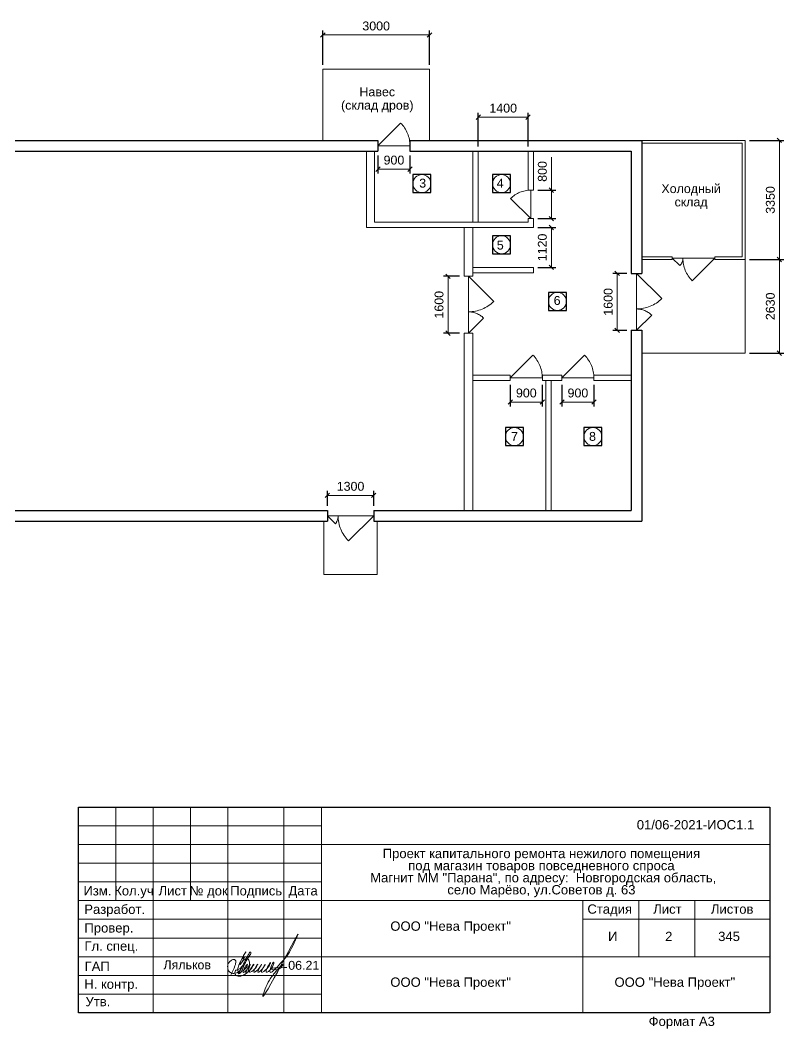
# Model space of a CAD drawing. Header units: metres. Extents: x 0 to 42.9, y -0.5 to 27.9.
# Drawn here: x 21.45 to 42.91, y -0.45 to 27.9 of the extents above; entities that cross this region are included whole.
import ezdxf
from ezdxf.enums import TextEntityAlignment as Align

# ---------------------------------------------------------------- set-up
doc = ezdxf.new("R2010")
doc.units = ezdxf.units.M
doc.header["$MEASUREMENT"] = 0
doc.linetypes.add('DGN Style 2', pattern=[2.207757, 1.324654, -0.883103])
doc.layers.add('Level 50', color=7, linetype='Continuous', lineweight=0)
doc.layers.add('Level 63', color=7, linetype='Continuous', lineweight=0)
doc.layers.add('YOLO_TABLE', color=1, linetype='Continuous')
doc.styles.add('GOST 2.304', font='CS_Gost2304.shx')
doc.styles.get("Standard").update_dxf_attribs({"font": 'CS_Gost2304.shx'})
doc.styles.add('Style-Arial', font='arial.ttf')
doc.dimstyles.get("Standard").update_dxf_attribs({"dimtxt": 0.18, "dimasz": 0.18, "dimexe": 0.18, "dimexo": 0.0625, "dimgap": 0.09, "dimtad": 0, "dimtih": 1, "dimtoh": 1, "dimdec": 4, "dimzin": 0, "dimdsep": 46, "dimtxsty": 'STANDARD', "dimcen": 0.09, "dimadec": 0, "dimazin": 0, "dimtfac": 1, "dimtdec": 4, "dimtofl": 0, "dimtmove": 0, "dimatfit": 3, "dimfxl": 1, "dimtolj": 1, "dimtzin": 0, "dimarcsym": 0})

# ---------------------------------------------------------------- blocks, each defined once
blk = doc.blocks.new('_Oblique')
at = {"color": 0, "linetype": 'ByBlock', "lineweight": -2}
blk.add_line((0.5, 0.5), (-0.5, -0.5), dxfattribs=at)
blk = doc.blocks.new('*D17')
at = {"color": 0, "lineweight": -2, "transparency": 16777216}
for p, q in [((30.086, 14.244), (30.086, 14.665)), ((31.386, 14.244), (31.386, 14.665))]:
    blk.add_line(p, q, dxfattribs=at)
at = {"color": 5, "lineweight": 0, "transparency": 16777216}
blk.add_line((30.086, 14.54), (31.386, 14.54), dxfattribs=at)
at = {"layer": 'Defpoints', "color": 0, "transparency": 16777216}
for p in [(31.386, 14.54), (30.086, 14.119), (31.386, 14.119)]:
    blk.add_point(p, dxfattribs=at)
at = {"color": 5, "lineweight": 0, "transparency": 16777216, "xscale": 0.125, "yscale": 0.125, "zscale": 0.125, "rotation": 180}
blk.add_blockref('_Oblique', (30.086, 14.54), dxfattribs=at)
at = {"color": 5, "lineweight": 0, "transparency": 16777216, "xscale": 0.125, "yscale": 0.125, "zscale": 0.125}
blk.add_blockref('_Oblique', (31.386, 14.54), dxfattribs=at)
at = {"color": 0, "transparency": 16777216, "insert": (30.736, 14.793), "char_height": 0.25, "attachment_point": 5, "style": 'Style-Arial'}
blk.add_mtext('1300', dxfattribs=at)
blk = doc.blocks.new('TerminatorOpen')
at = {"color": 0, "linetype": 'ByBlock', "lineweight": -2}
for q in [(-1, 0.5), (-1, 0), (-1, -0.5)]:
    blk.add_line((0, 0), q, dxfattribs=at)
blk = doc.blocks.new('*D18')
at = {"color": 0, "lineweight": -2, "transparency": 16777216}
for p, q in [((33.801, 20.699), (33.351, 20.699)), ((33.801, 19.099), (33.351, 19.099))]:
    blk.add_line(p, q, dxfattribs=at)
at = {"color": 5, "lineweight": 0, "transparency": 16777216}
blk.add_line((33.476, 19.099), (33.476, 20.699), dxfattribs=at)
at = {"layer": 'Defpoints', "color": 0, "transparency": 16777216}
for p in [(33.476, 20.699), (33.926, 20.699), (33.926, 19.099)]:
    blk.add_point(p, dxfattribs=at)
at = {"color": 5, "lineweight": 0, "transparency": 16777216, "xscale": 0.125, "yscale": 0.125, "zscale": 0.125}
for p, rotation in [((33.476, 20.699), 90), ((33.476, 19.099), 270)]:
    blk.add_blockref('_Oblique', p, dxfattribs=dict(at, rotation=rotation))
at = {"color": 0, "transparency": 16777216, "insert": (33.224, 19.899), "char_height": 0.25, "attachment_point": 5, "rotation": 90, "style": 'Style-Arial'}
blk.add_mtext('1600', dxfattribs=at)
blk = doc.blocks.new('*D19')
at = {"color": 0, "lineweight": -2, "transparency": 16777216}
for p, q in [((38.501, 20.779), (38.105, 20.779)), ((38.501, 19.179), (38.105, 19.179))]:
    blk.add_line(p, q, dxfattribs=at)
at = {"color": 5, "lineweight": 0, "transparency": 16777216}
blk.add_line((38.23, 20.779), (38.23, 19.179), dxfattribs=at)
at = {"layer": 'Defpoints', "color": 0, "transparency": 16777216}
for p in [(38.626, 20.779), (38.23, 19.179), (38.626, 19.179)]:
    blk.add_point(p, dxfattribs=at)
at = {"color": 5, "lineweight": 0, "transparency": 16777216, "xscale": 0.125, "yscale": 0.125, "zscale": 0.125}
for p, rotation in [((38.23, 20.779), 90), ((38.23, 19.179), 270)]:
    blk.add_blockref('_Oblique', p, dxfattribs=dict(at, rotation=rotation))
at = {"color": 0, "transparency": 16777216, "insert": (37.977, 19.979), "char_height": 0.25, "attachment_point": 5, "rotation": 90, "style": 'Style-Arial'}
blk.add_mtext('1600', dxfattribs=at)
blk = doc.blocks.new('*D20')
at = {"color": 0, "lineweight": -2, "transparency": 16777216}
for p, q in [((31.506, 24.094), (31.506, 23.586)), ((32.406, 24.094), (32.406, 23.586))]:
    blk.add_line(p, q, dxfattribs=at)
at = {"color": 5, "lineweight": 0, "transparency": 16777216}
blk.add_line((31.506, 23.711), (32.406, 23.711), dxfattribs=at)
at = {"layer": 'Defpoints', "color": 0, "transparency": 16777216}
for p in [(31.506, 24.219), (32.406, 24.219), (32.406, 23.711)]:
    blk.add_point(p, dxfattribs=at)
at = {"color": 5, "lineweight": 0, "transparency": 16777216, "xscale": 0.125, "yscale": 0.125, "zscale": 0.125, "rotation": 180}
blk.add_blockref('_Oblique', (31.506, 23.711), dxfattribs=at)
at = {"color": 5, "lineweight": 0, "transparency": 16777216, "xscale": 0.125, "yscale": 0.125, "zscale": 0.125}
blk.add_blockref('_Oblique', (32.406, 23.711), dxfattribs=at)
at = {"color": 0, "transparency": 16777216, "insert": (31.956, 23.963), "char_height": 0.25, "attachment_point": 5, "style": 'Style-Arial'}
blk.add_mtext('900', dxfattribs=at)
blk = doc.blocks.new('*D21')
at = {"color": 0, "lineweight": -2, "transparency": 16777216}
for p, q in [((35.226, 17.644), (35.226, 17.039)), ((36.126, 17.644), (36.126, 17.039))]:
    blk.add_line(p, q, dxfattribs=at)
at = {"color": 5, "lineweight": 0, "transparency": 16777216}
blk.add_line((35.226, 17.164), (36.126, 17.164), dxfattribs=at)
at = {"layer": 'Defpoints', "color": 0, "transparency": 16777216}
for p in [(35.226, 17.769), (36.126, 17.769), (36.126, 17.164)]:
    blk.add_point(p, dxfattribs=at)
at = {"color": 5, "lineweight": 0, "transparency": 16777216, "xscale": 0.125, "yscale": 0.125, "zscale": 0.125, "rotation": 180}
blk.add_blockref('_Oblique', (35.226, 17.164), dxfattribs=at)
at = {"color": 5, "lineweight": 0, "transparency": 16777216, "xscale": 0.125, "yscale": 0.125, "zscale": 0.125}
blk.add_blockref('_Oblique', (36.126, 17.164), dxfattribs=at)
at = {"color": 0, "transparency": 16777216, "insert": (35.676, 17.417), "char_height": 0.25, "attachment_point": 5, "style": 'Style-Arial'}
blk.add_mtext('900', dxfattribs=at)
blk = doc.blocks.new('*D22')
at = {"color": 0, "lineweight": -2, "transparency": 16777216}
for p, q in [((36.676, 17.644), (36.676, 17.039)), ((37.576, 17.644), (37.576, 17.039))]:
    blk.add_line(p, q, dxfattribs=at)
at = {"color": 5, "lineweight": 0, "transparency": 16777216}
blk.add_line((36.676, 17.164), (37.576, 17.164), dxfattribs=at)
at = {"layer": 'Defpoints', "color": 0, "transparency": 16777216}
for p in [(36.676, 17.769), (37.576, 17.769), (37.576, 17.164)]:
    blk.add_point(p, dxfattribs=at)
at = {"color": 5, "lineweight": 0, "transparency": 16777216, "xscale": 0.125, "yscale": 0.125, "zscale": 0.125, "rotation": 180}
blk.add_blockref('_Oblique', (36.676, 17.164), dxfattribs=at)
at = {"color": 5, "lineweight": 0, "transparency": 16777216, "xscale": 0.125, "yscale": 0.125, "zscale": 0.125}
blk.add_blockref('_Oblique', (37.576, 17.164), dxfattribs=at)
at = {"color": 0, "transparency": 16777216, "insert": (37.126, 17.417), "char_height": 0.25, "attachment_point": 5, "style": 'Style-Arial'}
blk.add_mtext('900', dxfattribs=at)
blk = doc.blocks.new('*D23')
at = {"color": 0, "lineweight": -2, "transparency": 16777216}
for p, q in [((36.001, 22.069), (36.504, 22.069)), ((36.001, 20.949), (36.504, 20.949))]:
    blk.add_line(p, q, dxfattribs=at)
at = {"color": 5, "lineweight": 0, "transparency": 16777216}
blk.add_line((36.379, 20.949), (36.379, 22.069), dxfattribs=at)
at = {"layer": 'Defpoints', "color": 0, "transparency": 16777216}
for p in [(35.876, 22.069), (36.379, 22.069), (35.876, 20.949)]:
    blk.add_point(p, dxfattribs=at)
at = {"color": 5, "lineweight": 0, "transparency": 16777216, "xscale": 0.125, "yscale": 0.125, "zscale": 0.125}
for p, rotation in [((36.379, 22.069), 90), ((36.379, 20.949), 270)]:
    blk.add_blockref('_Oblique', p, dxfattribs=dict(at, rotation=rotation))
at = {"color": 0, "transparency": 16777216, "insert": (36.127, 21.509), "char_height": 0.25, "attachment_point": 5, "rotation": 90, "style": 'Style-Arial'}
blk.add_mtext('1120', dxfattribs=at)
blk = doc.blocks.new('*D24')
at = {"color": 5, "lineweight": 0, "transparency": 16777216}
for p, q in [((36.379, 23.119), (36.379, 24.046)), ((36.379, 22.319), (36.379, 23.119))]:
    blk.add_line(p, q, dxfattribs=at)
at = {"color": 0, "lineweight": -2, "transparency": 16777216}
for p, q in [((36.001, 23.119), (36.504, 23.119)), ((36.001, 22.319), (36.504, 22.319))]:
    blk.add_line(p, q, dxfattribs=at)
at = {"layer": 'Defpoints', "color": 0, "transparency": 16777216}
for p in [(35.876, 23.119), (36.379, 23.119), (35.876, 22.319)]:
    blk.add_point(p, dxfattribs=at)
at = {"color": 5, "lineweight": 0, "transparency": 16777216, "xscale": 0.125, "yscale": 0.125, "zscale": 0.125}
for p, rotation in [((36.379, 23.119), 90), ((36.379, 22.319), 270)]:
    blk.add_blockref('_Oblique', p, dxfattribs=dict(at, rotation=rotation))
at = {"color": 0, "transparency": 16777216, "insert": (36.127, 23.645), "char_height": 0.25, "attachment_point": 5, "rotation": 90, "style": 'Style-Arial'}
blk.add_mtext('800', dxfattribs=at)
blk = doc.blocks.new('*D25')
at = {"color": 0, "lineweight": -2, "transparency": 16777216}
for p, q in [((34.326, 24.344), (34.326, 25.296)), ((35.726, 24.344), (35.726, 25.296))]:
    blk.add_line(p, q, dxfattribs=at)
at = {"color": 5, "lineweight": 0, "transparency": 16777216}
blk.add_line((34.326, 25.171), (35.726, 25.171), dxfattribs=at)
at = {"layer": 'Defpoints', "color": 0, "transparency": 16777216}
for p in [(35.726, 25.171), (34.326, 24.219), (35.726, 24.219)]:
    blk.add_point(p, dxfattribs=at)
at = {"color": 5, "lineweight": 0, "transparency": 16777216, "xscale": 0.125, "yscale": 0.125, "zscale": 0.125, "rotation": 180}
blk.add_blockref('_Oblique', (34.326, 25.171), dxfattribs=at)
at = {"color": 5, "lineweight": 0, "transparency": 16777216, "xscale": 0.125, "yscale": 0.125, "zscale": 0.125}
blk.add_blockref('_Oblique', (35.726, 25.171), dxfattribs=at)
at = {"color": 0, "transparency": 16777216, "insert": (35.026, 25.424), "char_height": 0.25, "attachment_point": 5, "style": 'Style-Arial'}
blk.add_mtext('1400', dxfattribs=at)
blk = doc.blocks.new('*D26')
at = {"color": 0, "lineweight": -2, "transparency": 16777216}
for p, q in [((29.956, 26.644), (29.956, 27.606)), ((32.956, 26.644), (32.956, 27.606))]:
    blk.add_line(p, q, dxfattribs=at)
at = {"color": 5, "lineweight": 0, "transparency": 16777216}
blk.add_line((29.956, 27.481), (32.956, 27.481), dxfattribs=at)
at = {"layer": 'Defpoints', "color": 0, "transparency": 16777216}
for p in [(32.956, 27.481), (29.956, 26.519), (32.956, 26.519)]:
    blk.add_point(p, dxfattribs=at)
at = {"color": 5, "lineweight": 0, "transparency": 16777216, "xscale": 0.125, "yscale": 0.125, "zscale": 0.125, "rotation": 180}
blk.add_blockref('_Oblique', (29.956, 27.481), dxfattribs=at)
at = {"color": 5, "lineweight": 0, "transparency": 16777216, "xscale": 0.125, "yscale": 0.125, "zscale": 0.125}
blk.add_blockref('_Oblique', (32.956, 27.481), dxfattribs=at)
at = {"color": 0, "transparency": 16777216, "insert": (31.456, 27.733), "char_height": 0.25, "attachment_point": 5, "style": 'Style-Arial'}
blk.add_mtext('3000', dxfattribs=at)
blk = doc.blocks.new('*D27')
at = {"color": 0, "lineweight": -2, "transparency": 16777216}
for p, q in [((41.951, 24.519), (42.913, 24.519)), ((41.951, 21.169), (42.913, 21.169))]:
    blk.add_line(p, q, dxfattribs=at)
at = {"color": 5, "lineweight": 0, "transparency": 16777216}
blk.add_line((42.788, 24.519), (42.788, 21.169), dxfattribs=at)
at = {"layer": 'Defpoints', "color": 0, "transparency": 16777216}
for p in [(41.826, 24.519), (41.826, 21.169), (42.788, 21.169)]:
    blk.add_point(p, dxfattribs=at)
at = {"color": 5, "lineweight": 0, "transparency": 16777216, "xscale": 0.125, "yscale": 0.125, "zscale": 0.125}
for p, rotation in [((42.788, 24.519), 90), ((42.788, 21.169), 270)]:
    blk.add_blockref('_Oblique', p, dxfattribs=dict(at, rotation=rotation))
at = {"color": 0, "transparency": 16777216, "insert": (42.535, 22.844), "char_height": 0.25, "attachment_point": 5, "rotation": 90, "style": 'Style-Arial'}
blk.add_mtext('3350', dxfattribs=at)
blk = doc.blocks.new('*D28')
at = {"color": 0, "lineweight": -2, "transparency": 16777216}
for p, q in [((41.951, 21.169), (42.913, 21.169)), ((41.951, 18.539), (42.913, 18.539))]:
    blk.add_line(p, q, dxfattribs=at)
at = {"color": 5, "lineweight": 0, "transparency": 16777216}
blk.add_line((42.788, 18.539), (42.788, 21.169), dxfattribs=at)
at = {"layer": 'Defpoints', "color": 0, "transparency": 16777216}
for p in [(41.826, 21.169), (42.788, 21.169), (41.826, 18.539)]:
    blk.add_point(p, dxfattribs=at)
at = {"color": 5, "lineweight": 0, "transparency": 16777216, "xscale": 0.125, "yscale": 0.125, "zscale": 0.125}
for p, rotation in [((42.788, 21.169), 90), ((42.788, 18.539), 270)]:
    blk.add_blockref('_Oblique', p, dxfattribs=dict(at, rotation=rotation))
at = {"color": 0, "transparency": 16777216, "insert": (42.535, 19.854), "char_height": 0.25, "attachment_point": 5, "rotation": 90, "style": 'Style-Arial'}
blk.add_mtext('2630', dxfattribs=at)

msp = doc.modelspace()

# ---------------------------------------------------------------- linework, layer by layer
at = {"color": 5, "linetype": 'Continuous', "lineweight": 0}
msp.add_open_spline([(27.38209595, 1.07702811), (27.42007745, 1.15450614), (27.47247926, 1.26139997), (27.50806595, 1.38959841), (27.51897178, 1.45817641), (27.47909797, 1.49810328), (27.41388833, 1.49141011), (27.34919291, 1.44918557), (27.3014558, 1.39106099), (27.27754971, 1.32769928), (27.2807274, 1.26717006), (27.29704996, 1.19939803), (27.33500781, 1.14217358), (27.39415739, 1.10982933), (27.46034131, 1.09662413), (27.52531923, 1.12013068), (27.58249553, 1.14312993), (27.65227139, 1.19611395), (27.69590179, 1.30727259), (27.76056737, 1.42869089), (27.81127534, 1.54783907), (27.8696011, 1.62986945), (27.89097957, 1.69159084), (27.93327253, 1.70894939), (27.93594233, 1.66848808), (27.9244222, 1.63278136), (27.8097309, 1.49826622), (27.72955339, 1.30057067), (27.66757049, 1.14263664), (27.59622567, 1.07610033), (27.58034409, 1.11315505), (27.57123012, 1.15089454), (27.56040823, 1.22768155), (27.6160246, 1.37253162), (27.66115244, 1.48970317), (27.88367746, 1.85790725), (27.61699184, 1.41981051), (27.85596502, 1.67694953), (27.53476652, 1.20124289), (27.71555093, 1.47266682), (27.79255213, 1.52690524), (27.87355292, 1.51105249), (27.89422319, 1.43127326), (27.90325361, 1.30484476), (27.86977303, 1.14080724), (27.75119358, 1.06395686), (27.6660179, 1.02459854), (27.58466358, 1.02380503), (27.51317202, 1.04167855), (27.48837315, 1.08764394), (27.4836162, 1.12948606), (27.49503516, 1.20120389), (27.62153592, 1.19238637), (27.83837133, 1.50651956), (27.53109298, 1.05542872), (27.72934769, 1.19382392), (27.80822132, 1.23548896), (27.86700158, 1.44573669), (27.61059866, 1.02214288), (27.85654041, 1.21922271), (27.97240665, 1.47412788), (27.69074245, 1.00458087), (27.95180551, 1.2148284), (28.07374386, 1.4618973), (27.7830917, 1.03389627), (28.060469, 1.21171049), (28.1821334, 1.46567858), (27.90985951, 1.01200458), (28.17083445, 1.22646088), (28.28161072, 1.45122446), (28.00497537, 0.9671065), (28.29731292, 1.24912977), (28.36249248, 1.41540554), (28.07819332, 0.92706566), (28.45325006, 1.27428732), (28.50730913, 1.47984948), (28.18993369, 0.91866638), (28.58261436, 1.27670677), (28.57853468, 1.50367374), (28.33800211, 0.91450036), (28.93445583, 1.56078683), (29.04972495, 1.73573229), (29.59556146, 2.91447677), (27.91533999, -0.3832395), (28.44789708, 0.95003892), (28.59879033, 1.10162266), (28.87637051, 1.43671359), (28.75650068, 1.16877748), (28.29502928, 1.25230362), (28.69903327, 1.26227636), (28.94972008, 1.26846451)], degree=3, knots=[0, 0, 0, 0, 0.2562803004, 0.353581312, 0.4067852274, 0.4509473487, 0.5002276184, 0.5895393988, 0.6782425468, 0.7211385678, 0.7897551708, 0.8556216145, 0.9299129522, 0.9867957625, 1.0544819228, 1.1249347001, 1.1891749501, 1.2398657854, 1.3825933375, 1.5339039808, 1.6567075615, 1.7691664286, 1.8332414079, 1.851218006, 1.8770796622, 1.9196269247, 1.9749905349, 2.3900915795, 2.5116275802, 2.5641829799, 2.588529776, 2.6103725408, 2.6862141917, 2.814194141, 3.0416079756, 3.2381323021, 3.4580226679, 3.5421508965, 3.7996953349, 3.9645807325, 4.0502260318, 4.1084560221, 4.1742861716, 4.2715289486, 4.505320374, 4.6141143734, 4.6840662553, 4.7833421699, 4.8580472534, 4.8830769891, 4.9342525301, 4.9874475972, 5.0680312777, 5.2733136203, 5.5282089024, 5.5968653695, 5.8149898961, 5.8618143381, 6.1121489939, 6.2791156457, 6.4197552739, 6.6806654249, 6.8867770651, 7.007329578, 7.257369268, 7.4544233067, 7.5842980085, 7.8300399198, 8.0479562932, 8.1439017789, 8.3831996098, 8.6587396861, 8.6718904569, 8.8879425913, 9.2212961778, 9.2315937896, 9.5021829672, 9.8202573701, 9.8492024353, 10.1200339613, 10.4951518524, 11.0964018751, 11.4167375307, 13.3717374792, 13.8409255782, 14.2082802929, 14.4248558544, 14.5360907922, 14.8080890705, 15.2528296976, 15.2528296976, 15.2528296976, 15.2528296976], dxfattribs=at)
at = {"layer": 'Level 50', "color": 7, "linetype": 'Continuous', "lineweight": 0}
for p, q in [((29.95624436, 26.51940506), (32.95624436, 26.51940506)), ((29.95624436, 24.51940506), (29.95624436, 26.51940506)), ((32.95624436, 24.51940506), (32.95624436, 26.51940506)), ((31.50624436, 24.36940506), (32.14264047, 25.00580116)), ((31.50624436, 24.36940506), (32.40624436, 24.36940506)), ((35.80124436, 23.11940506), (35.80124436, 22.31940506)), ((35.80124436, 22.31940506), (35.23555894, 22.88509048)), ((39.77624436, 21.20940506), (40.97624436, 21.20940506)), ((39.77624436, 21.20940506), (39.9883764, 20.99727303)), ((40.97624436, 21.20940506), (40.33984826, 20.57300896)), ((41.82624436, 21.16940506), (41.82624436, 18.53940506)), ((34.05124436, 20.69940506), (34.05124436, 19.09940506)), ((34.05124436, 20.69940506), (34.75835115, 19.99229828)), ((38.77624436, 20.77940506), (38.77624436, 19.17940506)), ((38.77624436, 20.77940506), (39.48335115, 20.07229828)), ((39.20050843, 19.60366913), (38.77624436, 19.17940506)), ((34.47550843, 19.52366913), (34.05124436, 19.09940506)), ((35.22624436, 17.84440506), (35.86264047, 18.48080116)), ((36.67624436, 17.84440506), (37.31264047, 18.48080116)), ((38.92624436, 18.53940506), (41.82624436, 18.53940506)), ((35.22624436, 17.84440506), (36.12624436, 17.84440506)), ((36.67624436, 17.84440506), (37.57624436, 17.84440506)), ((31.38624436, 13.96940506), (30.08624436, 13.96940506)), ((30.08624436, 13.96940506), (30.31463258, 13.74101684)), ((31.38624436, 13.96940506), (30.67913758, 13.26229828)), ((29.98624436, 13.81940506), (29.98624436, 12.31940506)), ((31.48624436, 13.81940506), (31.48624436, 12.31940506)), ((29.98624436, 12.31940506), (31.48624436, 12.31940506))]:
    msp.add_line(p, q, dxfattribs=at)
at = {"layer": 'Level 50', "color": 7, "linetype": 'Continuous', "lineweight": 30}
for p, q in [((3.88624436, 24.51940506), (31.50624436, 24.51940506)), ((31.50624436, 24.51940506), (31.50624436, 24.21940506)), ((32.40624436, 24.51940506), (32.40624436, 24.21940506)), ((32.40624436, 24.51940506), (38.92624436, 24.51940506)), ((38.92624436, 24.51940506), (38.92624436, 20.77940506)), ((4.18624436, 24.21940506), (31.50624436, 24.21940506)), ((32.40624436, 24.21940506), (38.62624436, 24.21940506)), ((38.62624436, 24.21940506), (38.62624436, 20.77940506)), ((38.62624436, 20.77940506), (38.92624436, 20.77940506)), ((38.62624436, 19.17940506), (38.92624436, 19.17940506)), ((38.62624436, 19.17940506), (38.62624436, 14.11940506)), ((38.92624436, 19.17940506), (38.92624436, 13.81940506)), ((18.17624436, 14.11940506), (30.08624436, 14.11940506)), ((30.08624436, 14.11940506), (30.08624436, 13.81940506)), ((31.38624436, 14.11940506), (31.38624436, 13.81940506)), ((31.38624436, 14.11940506), (38.62624436, 14.11940506)), ((18.17624436, 13.81940506), (30.08624436, 13.81940506)), ((31.38624436, 13.81940506), (38.92624436, 13.81940506))]:
    msp.add_line(p, q, dxfattribs=at)
at = {"layer": 'Level 50', "color": 7, "linetype": 'Continuous', "lineweight": 13}
for p, q in [((38.92624436, 24.51940506), (41.82624436, 24.51940506)), ((38.92624436, 24.43940506), (41.74624436, 24.43940506)), ((41.74624436, 24.43940506), (41.74624436, 21.24940506)), ((41.82624436, 24.51940506), (41.82624436, 21.16940506)), ((31.18624436, 24.21940506), (31.18624436, 22.06940506)), ((31.40624436, 24.21940506), (31.40624436, 22.21940506)), ((34.17624436, 24.21940506), (34.17624436, 22.21940506)), ((34.32624436, 24.21940506), (34.32624436, 22.21940506)), ((35.72624436, 24.21940506), (35.72624436, 23.11940506)), ((35.87624436, 24.21940506), (35.87624436, 23.11940506)), ((35.72624436, 23.11940506), (35.87624436, 23.11940506)), ((31.40624436, 22.21940506), (35.72624436, 22.21940506)), ((35.72624436, 22.31940506), (35.87624436, 22.31940506)), ((35.72624436, 22.31940506), (35.72624436, 22.21940506)), ((35.87624436, 22.31940506), (35.87624436, 22.06940506)), ((31.18624436, 22.06940506), (35.87624436, 22.06940506)), ((33.92624436, 22.06940506), (33.92624436, 20.69940506)), ((34.17624436, 22.06940506), (34.17624436, 20.69940506)), ((38.92624436, 21.24940506), (39.77624436, 21.24940506)), ((38.92624436, 21.16940506), (39.77624436, 21.16940506)), ((39.77624436, 21.24940506), (39.77624436, 21.16940506)), ((40.97624436, 21.24940506), (40.97624436, 21.16940506)), ((40.97624436, 21.24940506), (41.74624436, 21.24940506)), ((40.97624436, 21.16940506), (41.82624436, 21.16940506)), ((33.92624436, 20.69940506), (34.17624436, 20.69940506)), ((34.17624436, 20.94940506), (35.87624436, 20.94940506)), ((34.17624436, 20.79940506), (35.87624436, 20.79940506)), ((35.87624436, 20.94940506), (35.87624436, 20.79940506)), ((33.92624436, 19.09940506), (34.17624436, 19.09940506)), ((33.92624436, 19.09940506), (33.92624436, 14.11940506)), ((34.17624436, 19.09940506), (34.17624436, 14.11940506)), ((34.17624436, 17.91940506), (35.22624436, 17.91940506)), ((35.22624436, 17.91940506), (35.22624436, 17.76940506)), ((36.12624436, 17.91940506), (36.12624436, 17.76940506)), ((36.12624436, 17.91940506), (36.67624436, 17.91940506)), ((36.67624436, 17.91940506), (36.67624436, 17.76940506)), ((37.57624436, 17.91940506), (37.57624436, 17.76940506)), ((37.57624436, 17.91940506), (38.62624436, 17.91940506)), ((34.17624436, 17.76940506), (35.22624436, 17.76940506)), ((36.12624436, 17.76940506), (36.67624436, 17.76940506)), ((36.22624436, 17.76940506), (36.22624436, 14.11940506)), ((36.37624436, 17.76940506), (36.37624436, 14.11940506)), ((37.57624436, 17.76940506), (38.62624436, 17.76940506)), ((23.090207, -0.00171633), (42.515207, -0.00171633))]:
    msp.add_line(p, q, dxfattribs=at)
at = {"layer": 'Level 50', "color": 7, "linetype": 'Continuous', "lineweight": 0}
for centre in [(32.74136266, 23.30281375), (34.9795713, 23.30281375), (34.9795713, 21.58466103), (36.54989343, 19.99231668), (35.34131185, 16.19257322), (37.5482673, 16.19257322)]:
    msp.add_circle(centre, 0.25242955, dxfattribs=at)
at = {"layer": 'Level 50', "color": 7, "linetype": 'DGN Style 2', "lineweight": 0}
for centre, radius, start, end in [((31.50624436, 24.36940506), 0.9, 0, 45), ((35.80124436, 22.31940506), 0.8, 90, 135), ((39.77624436, 21.20940506), 0.3, 315, 0), ((40.97624436, 21.20940506), 0.9, 180, 225), ((34.05124436, 20.69940506), 1, 270, 315), ((38.77624436, 20.77940506), 1, 270, 315), ((34.05124436, 19.09940506), 0.6, 45, 90), ((38.77624436, 19.17940506), 0.6, 45, 90), ((35.22624436, 17.84440506), 0.9, 0, 45), ((36.67624436, 17.84440506), 0.9, 0, 45)]:
    msp.add_arc(centre, radius, start, end, dxfattribs=at)
at = {"layer": 'Level 50', "color": 7, "linetype": 'DGN Style 2', "lineweight": 0, "extrusion": (0, 0, -1)}
for centre, radius, start, end in [((-29.98624436, 13.96940506), 0.4, 180, 214.817932597), ((-31.38624436, 13.96940506), 1, 315, 360)]:
    msp.add_arc(centre, radius, start, end, dxfattribs=at)
at = {"layer": 'Level 63', "color": 7, "linetype": 'Continuous', "lineweight": 13}
for p, q in [((23.090207, 5.77328367), (42.515207, 5.77328367)), ((23.090207, 5.77328367), (23.090207, -0.00171633)), ((24.140207, 5.77328367), (24.140207, 3.14828367)), ((25.190207, 5.77328367), (25.190207, -0.00171633)), ((26.240207, 5.77328367), (26.240207, 3.14828367)), ((27.290207, 5.77328367), (27.290207, -0.00171633)), ((28.865207, 5.77328367), (28.865207, -0.00171633)), ((29.915207, 5.77328367), (29.915207, -0.00171633)), ((42.515207, 5.77328367), (42.515207, -0.00171633)), ((29.915207, 4.72328367), (42.515207, 4.72328367)), ((23.090207, 3.67328367), (29.915207, 3.67328367)), ((23.090207, 3.14828367), (29.915207, 3.14828367)), ((29.915207, 3.14828367), (42.515207, 3.14828367)), ((37.265207, 2.62328367), (42.515207, 2.62328367)), ((29.915207, 1.57328367), (42.515207, 1.57328367))]:
    msp.add_line(p, q, dxfattribs=at)
at = {"layer": 'Level 63', "color": 7, "linetype": 'Continuous', "lineweight": 0}
for p, q in [((23.090207, 5.24828367), (29.915207, 5.24828367)), ((23.090207, 4.72328367), (29.915207, 4.72328367)), ((23.090207, 4.19828367), (29.915207, 4.19828367)), ((23.090207, 2.62328367), (29.915207, 2.62328367)), ((23.090207, 2.09828367), (29.915207, 2.09828367)), ((23.090207, 1.57328367), (29.915207, 1.57328367)), ((23.090207, 1.04828367), (29.915207, 1.04828367)), ((23.090207, 0.52328367), (29.915207, 0.52328367))]:
    msp.add_line(p, q, dxfattribs=at)
at = {"layer": 'Level 63', "color": 7, "linetype": 'Continuous', "lineweight": 13, "flags": 128}
for points in [[(37.265207, 3.14828367), (37.265207, -0.00171633)], [(38.840207, 3.14828367), (38.840207, 1.57328367)], [(40.415207, 3.14828367), (40.415207, 1.57328367)]]:
    msp.add_lwpolyline(points, dxfattribs=at)
at = {"layer": 'YOLO_TABLE'}
for points in [[(32.48893312, 23.0503842), (32.99379221, 23.0503842), (32.99379221, 23.55524329), (32.48893312, 23.55524329)], [(34.72714175, 23.0503842), (35.23200084, 23.0503842), (35.23200084, 23.55524329), (34.72714175, 23.55524329)], [(34.72714175, 21.33223149), (35.23200084, 21.33223149), (35.23200084, 21.83709058), (34.72714175, 21.83709058)], [(36.29746388, 19.73988713), (36.80232297, 19.73988713), (36.80232297, 20.24474622), (36.29746388, 20.24474622)], [(35.08888231, 15.94014368), (35.5937414, 15.94014368), (35.5937414, 16.44500277), (35.08888231, 16.44500277)], [(37.29583776, 15.94014368), (37.80069685, 15.94014368), (37.80069685, 16.44500277), (37.29583776, 16.44500277)], [(23.090207, 5.77328367), (42.515207, 5.77328367), (42.515207, -0.00171633), (23.090207, -0.00171633)]]:
    msp.add_lwpolyline(points, close=True, dxfattribs=at)

# ---------------------------------------------------------------- texts
at = {"color": 7, "linetype": 'Continuous', "lineweight": 0, "style": 'Style-Arial'}
for s, p in [('3', (32.76360836, 23.44212268)), ('4', (34.94234512, 23.44212268)), ('5', (34.94386951, 21.7002822)), ('6', (36.54163722, 20.14425909)), ('7', (35.34522636, 16.32315904)), ('8', (37.5357691, 16.32315904))]:
    msp.add_text(s, height=0.25, dxfattribs=at).set_placement(p, align=Align.TOP_CENTER)
at = {"color": 7, "linetype": 'Continuous', "lineweight": 13, "style": 'Style-Arial'}
for s, p in [('01/06-2021-ИОС1.1', (40.43094396, 5.41293897)), ('И', (38.10438498, 2.27510773)), ('2', (39.67938498, 2.27510773)), ('345', (41.37387751, 2.27510773))]:
    msp.add_text(s, height=0.2625, dxfattribs=at).set_placement(p, align=Align.TOP_CENTER)
for p in [(31.85424728, 2.56381663), (31.85424728, 0.98881663), (38.15424728, 0.98881663)]:
    msp.add_text('ООО "Нева Проект"', height=0.2625, dxfattribs=at).set_placement(p, align=Align.TOP_LEFT)
at = {"color": 7, "lineweight": 13, "style": 'Style-Arial'}
msp.add_text('Ляльков', height=0.25, dxfattribs=at).set_placement((25.47813253, 1.4690352), align=Align.TOP_LEFT)
at = {"color": 7, "linetype": 'Continuous', "lineweight": 0, "char_height": 0.25, "attachment_point": 2, "line_spacing_factor": 0.9, "style": 'Style-Arial'}
for s, insert in [('Навес\\P(склад дров)', (31.48745948, 26.00762067)), ('Холодный\\Pсклад', (40.30619082, 23.2877386))]:
    msp.add_mtext(s, dxfattribs=dict(at, insert=insert))
at = {"color": 7, "linetype": 'Continuous', "lineweight": 13, "insert": (36.10044628, 4.60568012), "char_height": 0.2625, "attachment_point": 2, "line_spacing_factor": 0.776524, "style": 'Style-Arial'}
msp.add_mtext('Проект капитального ремонта нежилого помещения\\Pпод магазин товаров повседневного спроса\\P Магнит ММ "Парана", по адресу:  Новгородская область,\\Pсело Марёво, ул.Советов д. 63', dxfattribs=at)
at = {"color": 7, "linetype": 'Continuous', "lineweight": 30, "insert": (28.98459946, 1.45545382), "char_height": 0.25, "attachment_point": 1, "line_spacing_factor": 0.72, "style": 'GOST 2.304'}
msp.add_mtext('\\fArial|b0|i0|c204204|p39;06.21', dxfattribs=at)
at = {"layer": 'Level 63', "color": 7, "linetype": 'Continuous', "lineweight": 0, "style": 'Style-Arial'}
for s, p in [('Изм.', (23.62260722, 3.42654417)), ('Кол.уч', (24.64879336, 3.42654417)), ('Лист', (25.73911092, 3.42654417)), ('№ док', (26.74595729, 3.42654417)), ('Подпись', (28.08365658, 3.42654417)), ('Дата', (29.40190756, 3.42654417)), ('Разработ.', (24.10760032, 2.90578374)), ('Стадия', (38.01957399, 2.91204417)), ('Лист', (39.64111092, 2.91204417)), ('Листов', (41.46127653, 2.91204417)), ('Провер.', (23.9452313, 2.38316612)), ('Гл. спец.', (24.01481802, 1.87157483)), ('ГАП', (23.61646018, 1.30299618)), ('Н. контр.', (24.00946208, 0.80154417)), ('Утв.', (23.63571691, 0.31139377)), ('Формат А3', (40.04493615, -0.24402573))]:
    msp.add_text(s, height=0.2625, dxfattribs=at).set_placement(p, align=Align.MIDDLE_CENTER)

# ---------------------------------------------------------------- dimensions: what is measured, and where the dimension line sits
for base, p1, p2, picture, middle in [((32.95624436, 27.48070552), (29.95624436, 26.51940506), (32.95624436, 26.51940506), '*D26', (31.45624436, 27.73343404)), ((35.72624436, 25.17136608), (34.32624436, 24.21940506), (35.72624436, 24.21940506), '*D25', (35.02624436, 25.42400932)), ((32.40624436, 23.71085568), (31.50624436, 24.21940506), (32.40624436, 24.21940506), '*D20', (31.95624436, 23.96349892)), ((36.12624436, 17.16401993), (35.22624436, 17.76940506), (36.12624436, 17.76940506), '*D21', (35.67624436, 17.41666318)), ((37.57624436, 17.16401993), (36.67624436, 17.76940506), (37.57624436, 17.76940506), '*D22', (37.12624436, 17.41666318)), ((31.38624436, 14.54028258), (30.08624436, 14.11940506), (31.38624436, 14.11940506), '*D17', (30.73624436, 14.79301109))]:
    dim = msp.add_linear_dim(base=base, p1=p1, p2=p2, dimstyle='Standard', override={"dimtxt": 0.25, "dimasz": 0.125, "dimexe": 0.125, "dimexo": 0.125, "dimgap": 0.125, "dimtad": 1, "dimtih": 0, "dimtoh": 0, "dimlfac": 1000, "dimzin": 11, "dimtxsty": 'Style-Arial', "dimblk": 'Oblique', "dimclrd": 5, "dimadec": 4, "dimazin": 3, "dimldrblk": 'TerminatorOpen', "dimfrac": 2, "dimtolj": 0, "dimtzin": 11, "dimlwd": 0})
    dim.commit()
    dim.dimension.update_dxf_attribs({"geometry": picture, "text_midpoint": middle})
for base, p1, p2, picture, middle in [((42.78781206, 21.16940506), (41.82624436, 24.51940506), (41.82624436, 21.16940506), '*D27', (42.53508355, 22.84440506)), ((36.37942728, 23.11940506), (35.87624436, 22.31940506), (35.87624436, 23.11940506), '*D24', (36.12678403, 23.64532593)), ((36.37942728, 22.06940506), (35.87624436, 20.94940506), (35.87624436, 22.06940506), '*D23', (36.12678403, 21.50940506)), ((42.78781206, 21.16940506), (41.82624436, 18.53940506), (41.82624436, 21.16940506), '*D28', (42.53508355, 19.85440506)), ((33.47647478, 20.69940506), (33.92624436, 19.09940506), (33.92624436, 20.69940506), '*D18', (33.22383153, 19.89940506)), ((38.22960294, 19.17940506), (38.62624436, 20.77940506), (38.62624436, 19.17940506), '*D19', (37.9769597, 19.97940506))]:
    dim = msp.add_linear_dim(base=base, p1=p1, p2=p2, angle=90, dimstyle='Standard', override={"dimtxt": 0.25, "dimasz": 0.125, "dimexe": 0.125, "dimexo": 0.125, "dimgap": 0.125, "dimtad": 1, "dimtih": 0, "dimtoh": 0, "dimlfac": 1000, "dimzin": 11, "dimtxsty": 'Style-Arial', "dimblk": 'Oblique', "dimclrd": 5, "dimadec": 4, "dimazin": 3, "dimldrblk": 'TerminatorOpen', "dimfrac": 2, "dimtolj": 0, "dimtzin": 11, "dimlwd": 0})
    dim.commit()
    dim.dimension.update_dxf_attribs({"geometry": picture, "text_midpoint": middle})

doc.saveas('drawing.dxf')
